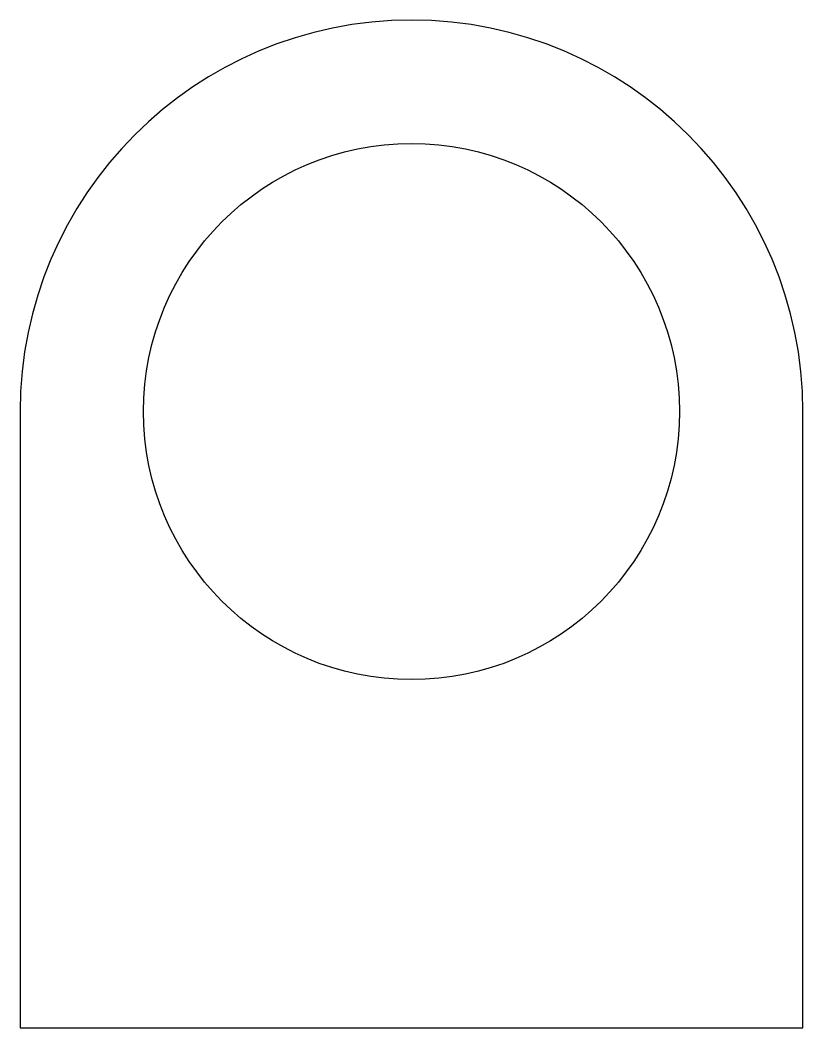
# Model space of a CAD drawing. Header units: millimetres. Extents: x -15.9 to 15.9, y -25 to 15.9.
import ezdxf

# ---------------------------------------------------------------- set-up
doc = ezdxf.new("R2010")
doc.units = ezdxf.units.MM
doc.layers.get('0').update_dxf_attribs({"linetype": 'CONTINUOUS'})

msp = doc.modelspace()

# ---------------------------------------------------------------- linework, layer by layer
msp.add_lwpolyline([(15.875, -25), (15.875, 0, 1), (-15.875, 0), (-15.875, -25)], format="xyb", close=True)
msp.add_circle((0, 0), 10.875)

doc.saveas('drawing.dxf')
